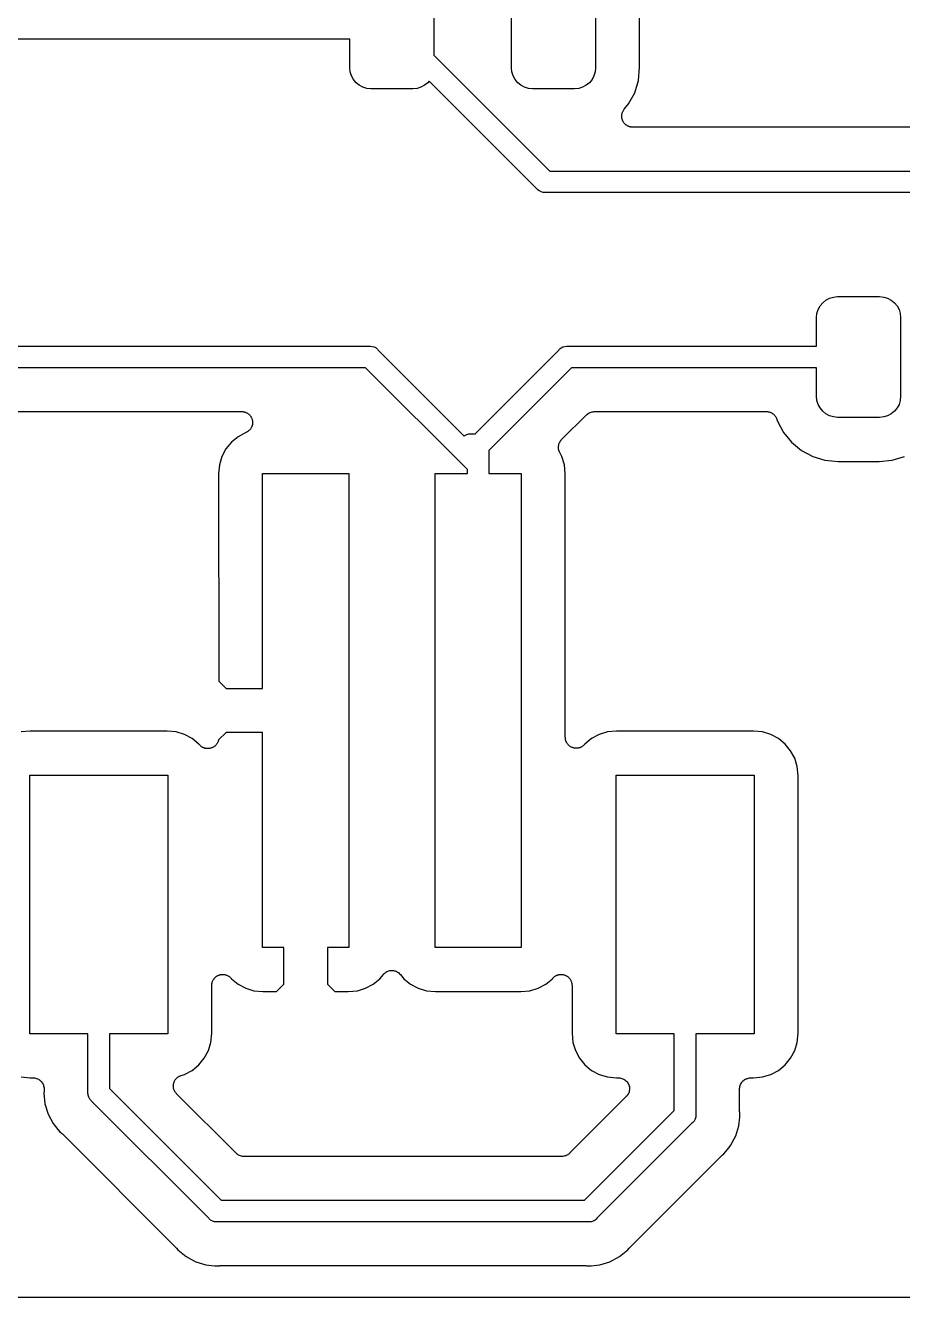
# Model space of a CAD drawing. Extents: x 0.71 to 5.18, y -2.29 to -0.62.
# Drawn here: x 0.933 to 1.333, y -2.28 to -1.699 of the extents above; entities that cross this region are included whole.
import ezdxf

# ---------------------------------------------------------------- set-up
doc = ezdxf.new("R2010")
doc.units = 0
doc.header["$MEASUREMENT"] = 0
doc.layers.add('BLACK', color=7, linetype='CONTINUOUS')

msp = doc.modelspace()

# ---------------------------------------------------------------- linework, layer by layer
at = {"layer": 'BLACK', "linetype": 'CONTINUOUS'}
for p, q in [((1.11919, -1.68204), (1.11919, -1.71223)), ((1.15463, -1.71796), (1.15463, -1.68204)), ((1.19301, -1.68204), (1.19301, -1.71796)), ((1.21313, -1.71772), (1.21313, -1.68228)), ((1.08081, -1.70492), (0.818548, -1.70492)), ((1.08081, -1.71796), (1.08081, -1.70492)), ((1.11919, -1.71223), (1.17204, -1.76508)), ((1.08099, -1.71983), (1.08081, -1.71796)), ((1.15481, -1.71983), (1.15463, -1.71796)), ((1.19301, -1.71796), (1.19283, -1.71983)), ((1.21254, -1.72376), (1.21313, -1.71772)), ((1.08154, -1.72164), (1.08099, -1.71983)), ((1.08242, -1.72329), (1.08154, -1.72164)), ((1.08362, -1.72475), (1.08242, -1.72329)), ((1.08507, -1.72594), (1.08362, -1.72475)), ((1.11638, -1.72475), (1.11493, -1.72594)), ((1.11702, -1.72398), (1.11638, -1.72475)), ((1.16635, -1.77331), (1.11702, -1.72398)), ((1.15536, -1.72164), (1.15481, -1.71983)), ((1.15624, -1.72329), (1.15536, -1.72164)), ((1.15744, -1.72475), (1.15624, -1.72329)), ((1.15889, -1.72594), (1.15744, -1.72475)), ((1.1902, -1.72475), (1.18875, -1.72594)), ((1.19139, -1.72329), (1.1902, -1.72475)), ((1.19228, -1.72164), (1.19139, -1.72329)), ((1.19283, -1.71983), (1.19228, -1.72164)), ((1.21085, -1.72933), (1.21254, -1.72376)), ((1.08673, -1.72683), (1.08507, -1.72594)), ((1.08853, -1.72737), (1.08673, -1.72683)), ((1.0904, -1.72756), (1.08853, -1.72737)), ((1.1096, -1.72756), (1.0904, -1.72756)), ((1.11147, -1.72737), (1.1096, -1.72756)), ((1.11327, -1.72683), (1.11147, -1.72737)), ((1.11493, -1.72594), (1.11327, -1.72683)), ((1.16055, -1.72683), (1.15889, -1.72594)), ((1.16235, -1.72737), (1.16055, -1.72683)), ((1.16422, -1.72756), (1.16235, -1.72737)), ((1.18342, -1.72756), (1.16422, -1.72756)), ((1.18529, -1.72737), (1.18342, -1.72756)), ((1.18709, -1.72683), (1.18529, -1.72737)), ((1.18875, -1.72594), (1.18709, -1.72683)), ((1.2081, -1.73446), (1.21085, -1.72933)), ((1.2061, -1.73691), (1.2081, -1.73446)), ((1.20496, -1.74004), (1.20499, -1.73981)), ((1.20498, -1.7403), (1.20496, -1.74004)), ((1.20498, -1.74055), (1.20498, -1.7403)), ((1.20503, -1.74078), (1.20498, -1.74055)), ((1.20499, -1.73958), (1.20504, -1.73933)), ((1.20499, -1.73981), (1.20499, -1.73958)), ((1.20505, -1.74102), (1.20503, -1.74078)), ((1.20504, -1.73933), (1.20506, -1.73907)), ((1.20512, -1.74126), (1.20505, -1.74102)), ((1.20506, -1.73907), (1.20513, -1.73885)), ((1.20517, -1.74151), (1.20512, -1.74126)), ((1.20513, -1.73885), (1.20518, -1.73862)), ((1.20526, -1.74173), (1.20517, -1.74151)), ((1.20518, -1.73862), (1.20528, -1.73838)), ((1.20532, -1.74195), (1.20526, -1.74173)), ((1.20528, -1.73838), (1.20535, -1.73814)), ((1.20544, -1.74218), (1.20532, -1.74195)), ((1.20535, -1.73814), (1.20546, -1.73793)), ((1.20554, -1.74241), (1.20544, -1.74218)), ((1.20546, -1.73793), (1.20555, -1.73772)), ((1.20567, -1.74261), (1.20554, -1.74241)), ((1.20555, -1.73772), (1.20569, -1.73751)), ((1.20578, -1.74282), (1.20567, -1.74261)), ((1.20569, -1.73751), (1.20582, -1.73728)), ((1.20582, -1.73728), (1.20597, -1.7371)), ((1.20597, -1.7371), (1.2061, -1.73691)), ((1.20594, -1.74301), (1.20578, -1.74282)), ((1.20608, -1.74323), (1.20594, -1.74301)), ((1.20624, -1.74339), (1.20608, -1.74323)), ((1.20639, -1.74358), (1.20624, -1.74339)), ((1.20658, -1.74374), (1.20639, -1.74358)), ((1.20676, -1.74392), (1.20658, -1.74374)), ((1.20696, -1.74405), (1.20676, -1.74392)), ((1.20714, -1.7442), (1.20696, -1.74405)), ((1.20736, -1.74433), (1.20714, -1.7442)), ((1.20757, -1.74447), (1.20736, -1.74433)), ((1.20779, -1.74456), (1.20757, -1.74447)), ((1.20799, -1.74467), (1.20779, -1.74456)), ((1.20823, -1.74475), (1.20799, -1.74467)), ((1.20847, -1.74485), (1.20823, -1.74475)), ((1.2087, -1.7449), (1.20847, -1.74485)), ((1.20892, -1.74497), (1.2087, -1.7449)), ((1.20917, -1.745), (1.20892, -1.74497)), ((1.20942, -1.74505), (1.20917, -1.745)), ((1.20966, -1.74505), (1.20942, -1.74505)), ((1.20989, -1.74508), (1.20966, -1.74505)), ((1.20996, -1.74508), (1.20989, -1.74508)), ((1.65853, -1.74508), (1.20996, -1.74508)), ((1.17204, -1.76508), (1.65976, -1.76508)), ((1.1665, -1.7735), (1.16635, -1.77331)), ((1.16669, -1.77365), (1.1665, -1.7735)), ((1.16725, -1.77411), (1.16669, -1.77365)), ((1.16797, -1.7745), (1.16725, -1.77411)), ((1.16811, -1.77457), (1.16797, -1.7745)), ((1.16904, -1.77485), (1.16811, -1.77457)), ((1.16976, -1.77492), (1.16904, -1.77485)), ((1.17, -1.77494), (1.16976, -1.77492)), ((1.16976, -1.77492), (1.16976, -1.77492)), ((1.17024, -1.77492), (1.17, -1.77494)), ((1.65796, -1.77492), (1.17024, -1.77492)), ((1.29816, -1.82406), (1.29982, -1.82317)), ((1.29982, -1.82317), (1.30162, -1.82263)), ((1.30162, -1.82263), (1.30349, -1.82244)), ((1.30349, -1.82244), (1.32269, -1.82244)), ((1.32269, -1.82244), (1.32456, -1.82263)), ((1.32456, -1.82263), (1.32636, -1.82317)), ((1.32636, -1.82317), (1.32802, -1.82406)), ((1.29408, -1.83017), (1.29463, -1.82837)), ((1.29463, -1.82837), (1.29551, -1.82671)), ((1.29551, -1.82671), (1.29671, -1.82525)), ((1.29671, -1.82525), (1.29816, -1.82406)), ((1.32802, -1.82406), (1.32947, -1.82525)), ((1.32947, -1.82525), (1.33067, -1.82671)), ((1.33067, -1.82671), (1.33155, -1.82837)), ((1.33155, -1.82837), (1.3321, -1.83017)), ((1.2939, -1.83204), (1.29408, -1.83017)), ((1.2939, -1.84508), (1.2939, -1.83204)), ((1.3321, -1.83017), (1.33228, -1.83204)), ((1.33228, -1.83204), (1.33228, -1.86796)), ((0.893012, -1.84508), (1.08976, -1.84508)), ((1.08976, -1.84508), (1.09, -1.84505)), ((1.09, -1.84505), (1.09024, -1.84508)), ((1.09024, -1.84508), (1.09024, -1.84508)), ((1.09024, -1.84508), (1.09096, -1.84515)), ((1.09096, -1.84515), (1.09189, -1.84543)), ((1.09189, -1.84543), (1.09275, -1.84589)), ((1.09275, -1.84589), (1.0935, -1.8465)), ((1.0935, -1.8465), (1.09365, -1.84669)), ((1.09365, -1.84669), (1.13306, -1.8861)), ((1.13796, -1.88508), (1.17635, -1.84669)), ((1.17635, -1.84669), (1.1765, -1.8465)), ((1.1765, -1.8465), (1.17688, -1.84619)), ((1.17688, -1.84619), (1.17725, -1.84589)), ((1.17725, -1.84589), (1.17811, -1.84543)), ((1.17811, -1.84543), (1.17819, -1.84541)), ((1.17819, -1.84541), (1.17904, -1.84515)), ((1.17904, -1.84515), (1.17976, -1.84508)), ((1.17976, -1.84508), (1.18, -1.84505)), ((1.17976, -1.84508), (1.17976, -1.84508)), ((1.18, -1.84505), (1.18024, -1.84508)), ((1.18024, -1.84508), (1.2939, -1.84508)), ((1.08796, -1.85492), (0.893012, -1.85492)), ((1.13445, -1.90141), (1.08796, -1.85492)), ((1.18204, -1.85492), (1.14426, -1.8927)), ((1.2939, -1.85492), (1.18204, -1.85492)), ((1.2939, -1.86796), (1.2939, -1.85492)), ((1.29408, -1.86983), (1.2939, -1.86796)), ((1.29463, -1.87163), (1.29408, -1.86983)), ((1.3321, -1.86983), (1.33155, -1.87163)), ((1.33228, -1.86796), (1.3321, -1.86983)), ((0.915893, -1.87492), (1.0314, -1.87492)), ((1.0314, -1.87492), (1.03147, -1.87492)), ((1.03147, -1.87492), (1.03171, -1.87495)), ((1.03171, -1.87495), (1.03195, -1.87495)), ((1.03195, -1.87495), (1.03219, -1.875)), ((1.03219, -1.875), (1.03244, -1.87503)), ((1.03244, -1.87503), (1.03267, -1.8751)), ((1.03267, -1.8751), (1.0329, -1.87515)), ((1.0329, -1.87515), (1.03313, -1.87525)), ((1.03313, -1.87525), (1.03337, -1.87533)), ((1.03337, -1.87533), (1.03358, -1.87544)), ((1.03358, -1.87544), (1.0338, -1.87554)), ((1.0338, -1.87554), (1.034, -1.87568)), ((1.034, -1.87568), (1.03422, -1.8758)), ((1.03422, -1.8758), (1.03441, -1.87595)), ((1.03441, -1.87595), (1.03461, -1.87609)), ((1.03461, -1.87609), (1.03478, -1.87626)), ((1.03478, -1.87626), (1.03497, -1.87642)), ((1.18891, -1.87634), (1.18927, -1.87605)), ((1.18927, -1.87605), (1.18963, -1.87576)), ((1.18963, -1.87576), (1.18965, -1.87574)), ((1.18965, -1.87574), (1.18967, -1.87573)), ((1.18967, -1.87573), (1.19008, -1.87552)), ((1.19008, -1.87552), (1.19049, -1.8753)), ((1.19049, -1.8753), (1.19051, -1.87529)), ((1.19051, -1.87529), (1.19054, -1.87528)), ((1.19054, -1.87528), (1.19098, -1.87515)), ((1.19098, -1.87515), (1.19142, -1.87502)), ((1.19142, -1.87502), (1.19145, -1.87501)), ((1.19145, -1.87501), (1.19147, -1.87501)), ((1.19147, -1.87501), (1.19193, -1.87497)), ((1.19193, -1.87497), (1.19239, -1.87492)), ((1.19239, -1.87492), (1.27102, -1.87492)), ((1.27102, -1.87492), (1.27109, -1.87492)), ((1.27109, -1.87492), (1.27131, -1.87495)), ((1.27131, -1.87495), (1.27153, -1.87495)), ((1.27153, -1.87495), (1.27179, -1.875)), ((1.27179, -1.875), (1.27206, -1.87503)), ((1.27206, -1.87503), (1.27227, -1.8751)), ((1.27227, -1.8751), (1.27249, -1.87514)), ((1.27249, -1.87514), (1.27273, -1.87525)), ((1.27273, -1.87525), (1.27299, -1.87533)), ((1.27299, -1.87533), (1.27318, -1.87543)), ((1.27318, -1.87543), (1.27339, -1.87552)), ((1.27339, -1.87552), (1.27361, -1.87567)), ((1.27361, -1.87567), (1.27384, -1.8758)), ((1.27384, -1.8758), (1.27401, -1.87594)), ((1.27401, -1.87594), (1.2742, -1.87606)), ((1.2742, -1.87606), (1.27439, -1.87625)), ((1.27439, -1.87625), (1.27459, -1.87642)), ((1.29551, -1.87329), (1.29463, -1.87163)), ((1.29671, -1.87475), (1.29551, -1.87329)), ((1.29816, -1.87594), (1.29671, -1.87475)), ((1.29982, -1.87683), (1.29816, -1.87594)), ((1.32802, -1.87594), (1.32636, -1.87683)), ((1.32947, -1.87475), (1.32802, -1.87594)), ((1.33067, -1.87329), (1.32947, -1.87475)), ((1.33155, -1.87163), (1.33067, -1.87329)), ((1.03497, -1.87642), (1.03512, -1.87661)), ((1.03512, -1.87661), (1.03529, -1.87678)), ((1.03529, -1.87678), (1.03542, -1.87699)), ((1.03542, -1.87699), (1.03558, -1.87718)), ((1.03558, -1.87718), (1.03569, -1.8774)), ((1.03569, -1.8774), (1.03582, -1.8776)), ((1.03589, -1.88207), (1.0358, -1.88229)), ((1.03582, -1.8776), (1.03592, -1.87783)), ((1.03601, -1.88186), (1.03589, -1.88207)), ((1.03592, -1.87783), (1.03603, -1.87805)), ((1.03608, -1.88162), (1.03601, -1.88186)), ((1.03603, -1.87805), (1.0361, -1.87828)), ((1.03617, -1.88139), (1.03608, -1.88162)), ((1.0361, -1.87828), (1.03619, -1.8785)), ((1.03622, -1.88116), (1.03617, -1.88139)), ((1.03619, -1.8785), (1.03624, -1.87875)), ((1.03629, -1.88093), (1.03622, -1.88116)), ((1.03624, -1.87875), (1.03631, -1.87898)), ((1.03632, -1.88068), (1.03629, -1.88093)), ((1.03631, -1.87898), (1.03633, -1.87922)), ((1.03637, -1.88044), (1.03632, -1.88068)), ((1.03633, -1.87922), (1.03638, -1.87946)), ((1.03638, -1.87946), (1.03637, -1.87971)), ((1.03637, -1.87971), (1.0364, -1.87996)), ((1.0364, -1.87996), (1.03637, -1.8802)), ((1.03637, -1.8802), (1.03637, -1.88044)), ((1.17751, -1.88773), (1.18886, -1.87639)), ((1.18886, -1.87639), (1.18887, -1.87637)), ((1.18887, -1.87637), (1.18891, -1.87634)), ((1.18887, -1.87637), (1.18887, -1.87637)), ((1.18887, -1.87637), (1.18887, -1.87637)), ((1.27459, -1.87642), (1.27473, -1.8766)), ((1.27473, -1.8766), (1.27489, -1.87676)), ((1.27489, -1.87676), (1.27503, -1.87698)), ((1.27503, -1.87698), (1.2752, -1.87718)), ((1.2752, -1.87718), (1.2753, -1.87738)), ((1.2753, -1.87738), (1.27543, -1.87757)), ((1.27543, -1.87757), (1.27553, -1.87781)), ((1.27553, -1.87781), (1.27565, -1.87805)), ((1.27565, -1.87805), (1.27572, -1.87826)), ((1.27572, -1.87826), (1.2758, -1.87847)), ((1.2758, -1.87847), (1.27606, -1.87933)), ((1.27606, -1.87933), (1.27881, -1.88446)), ((1.30162, -1.87737), (1.29982, -1.87683)), ((1.30349, -1.87756), (1.30162, -1.87737)), ((1.32269, -1.87756), (1.30349, -1.87756)), ((1.32456, -1.87737), (1.32269, -1.87756)), ((1.32636, -1.87683), (1.32456, -1.87737)), ((1.02978, -1.88644), (1.02673, -1.88894)), ((1.03363, -1.88438), (1.02978, -1.88644)), ((1.03375, -1.88433), (1.03363, -1.88438)), ((1.03395, -1.8842), (1.03375, -1.88433)), ((1.03416, -1.88409), (1.03395, -1.8842)), ((1.03436, -1.88393), (1.03416, -1.88409)), ((1.03456, -1.88379), (1.03436, -1.88393)), ((1.03473, -1.88362), (1.03456, -1.88379)), ((1.03492, -1.88347), (1.03473, -1.88362)), ((1.03508, -1.88328), (1.03492, -1.88347)), ((1.03525, -1.8831), (1.03508, -1.88328)), ((1.03539, -1.8829), (1.03525, -1.8831)), ((1.03554, -1.88272), (1.03539, -1.8829)), ((1.03566, -1.8825), (1.03554, -1.88272)), ((1.0358, -1.88229), (1.03566, -1.8825)), ((1.13306, -1.8861), (1.13332, -1.88589)), ((1.13332, -1.88589), (1.13417, -1.88543)), ((1.13417, -1.88543), (1.1351, -1.88515)), ((1.1351, -1.88515), (1.13582, -1.88508)), ((1.13582, -1.88508), (1.13606, -1.88505)), ((1.13582, -1.88508), (1.13582, -1.88508)), ((1.13606, -1.88505), (1.1363, -1.88508)), ((1.1363, -1.88508), (1.13796, -1.88508)), ((1.17721, -1.88806), (1.17737, -1.8879)), ((1.17737, -1.8879), (1.17751, -1.88773)), ((1.27881, -1.88446), (1.2825, -1.88896)), ((1.02424, -1.89198), (1.02238, -1.89546)), ((1.02673, -1.88894), (1.02424, -1.89198)), ((1.14426, -1.8927), (1.14429, -1.89307)), ((1.14429, -1.89307), (1.14429, -1.89307)), ((1.14429, -1.89307), (1.14432, -1.89331)), ((1.14432, -1.89331), (1.14429, -1.89355)), ((1.14429, -1.89355), (1.14429, -1.89913)), ((1.17605, -1.89125), (1.17608, -1.89098)), ((1.17607, -1.89147), (1.17605, -1.89125)), ((1.17607, -1.89169), (1.17607, -1.89147)), ((1.17612, -1.89196), (1.17607, -1.89169)), ((1.17608, -1.89072), (1.17613, -1.8905)), ((1.17608, -1.89098), (1.17608, -1.89072)), ((1.17614, -1.89222), (1.17612, -1.89196)), ((1.17613, -1.8905), (1.17615, -1.89028)), ((1.17621, -1.89243), (1.17614, -1.89222)), ((1.17615, -1.89028), (1.17623, -1.89002)), ((1.17625, -1.89265), (1.17621, -1.89243)), ((1.17623, -1.89002), (1.17628, -1.88976)), ((1.17634, -1.8929), (1.17625, -1.89265)), ((1.17628, -1.88976), (1.17637, -1.88956)), ((1.17642, -1.89315), (1.17634, -1.8929)), ((1.17637, -1.88956), (1.17643, -1.88934)), ((1.17652, -1.89335), (1.17642, -1.89315)), ((1.17643, -1.88934), (1.17656, -1.88911)), ((1.17661, -1.89356), (1.17652, -1.89335)), ((1.17656, -1.88911), (1.17666, -1.88887)), ((1.17664, -1.89362), (1.17661, -1.89356)), ((1.17762, -1.89546), (1.17664, -1.89362)), ((1.17666, -1.88887), (1.17679, -1.88868)), ((1.17679, -1.88868), (1.1769, -1.88848)), ((1.1769, -1.88848), (1.17706, -1.88828)), ((1.17706, -1.88828), (1.17721, -1.88806)), ((1.2825, -1.88896), (1.287, -1.89265)), ((1.287, -1.89265), (1.29213, -1.8954)), ((1.02123, -1.89923), (1.02082, -1.90339)), ((1.02238, -1.89546), (1.02123, -1.89923)), ((1.14429, -1.89913), (1.14432, -1.89937)), ((1.14432, -1.89937), (1.14429, -1.89961)), ((1.17877, -1.89923), (1.17762, -1.89546)), ((1.17918, -1.9034), (1.17877, -1.89923)), ((1.29213, -1.8954), (1.2977, -1.89709)), ((1.2977, -1.89709), (1.30374, -1.89768)), ((1.30374, -1.89768), (1.32244, -1.89768)), ((1.32244, -1.89768), (1.32848, -1.89709)), ((1.32848, -1.89709), (1.33405, -1.8954)), ((1.02082, -1.90339), (1.02094, -1.99809)), ((1.04094, -2.00142), (1.04094, -1.90315)), ((1.04094, -1.90315), (1.08031, -1.90315)), ((1.08031, -1.90315), (1.08031, -2.11969)), ((1.11969, -2.11969), (1.11969, -1.90315)), ((1.11969, -1.90315), (1.13445, -1.90315)), ((1.13445, -1.90315), (1.13445, -1.90141)), ((1.14429, -1.89961), (1.14429, -1.90315)), ((1.14429, -1.90315), (1.15906, -1.90315)), ((1.15906, -1.90315), (1.15906, -2.11969)), ((1.17918, -2.0237), (1.17918, -1.9034)), ((1.02094, -1.99809), (1.02427, -2.00142)), ((1.02427, -2.00142), (1.04094, -2.00142)), ((0.934891, -2.02082), (0.930725, -2.02123)), ((0.997392, -2.02082), (0.934891, -2.02082)), ((1.00156, -2.02123), (0.997392, -2.02082)), ((1.00533, -2.02238), (1.00156, -2.02123)), ((1.02427, -2.02142), (1.02084, -2.02485)), ((1.04094, -2.02142), (1.02427, -2.02142)), ((1.04094, -2.11969), (1.04094, -2.02142)), ((1.19844, -2.02123), (1.19467, -2.02238)), ((1.20261, -2.02082), (1.19844, -2.02123)), ((1.26511, -2.02082), (1.20261, -2.02082)), ((1.26928, -2.02123), (1.26511, -2.02082)), ((1.27304, -2.02238), (1.26928, -2.02123)), ((1.0088, -2.02424), (1.00533, -2.02238)), ((1.01185, -2.02673), (1.0088, -2.02424)), ((1.01208, -2.02701), (1.01185, -2.02673)), ((1.01224, -2.02718), (1.01208, -2.02701)), ((1.01239, -2.02736), (1.01224, -2.02718)), ((1.0196, -2.02722), (1.01944, -2.02742)), ((1.01978, -2.02704), (1.0196, -2.02722)), ((1.01991, -2.02685), (1.01978, -2.02704)), ((1.02007, -2.02667), (1.01991, -2.02685)), ((1.02019, -2.02645), (1.02007, -2.02667)), ((1.02033, -2.02624), (1.02019, -2.02645)), ((1.02042, -2.02602), (1.02033, -2.02624)), ((1.02054, -2.02582), (1.02042, -2.02602)), ((1.02061, -2.02557), (1.02054, -2.02582)), ((1.02071, -2.02534), (1.02061, -2.02557)), ((1.02076, -2.02511), (1.02071, -2.02534)), ((1.02083, -2.02489), (1.02076, -2.02511)), ((1.02084, -2.02485), (1.02083, -2.02489)), ((1.1792, -2.02393), (1.17918, -2.0237)), ((1.1792, -2.02417), (1.1792, -2.02393)), ((1.17925, -2.02442), (1.1792, -2.02417)), ((1.17927, -2.02467), (1.17925, -2.02442)), ((1.17934, -2.0249), (1.17927, -2.02467)), ((1.17939, -2.02513), (1.17934, -2.0249)), ((1.17948, -2.02536), (1.17939, -2.02513)), ((1.17955, -2.0256), (1.17948, -2.02536)), ((1.17966, -2.02581), (1.17955, -2.0256)), ((1.17975, -2.02603), (1.17966, -2.02581)), ((1.17989, -2.02624), (1.17975, -2.02603)), ((1.18001, -2.02646), (1.17989, -2.02624)), ((1.18016, -2.02665), (1.18001, -2.02646)), ((1.18029, -2.02685), (1.18016, -2.02665)), ((1.18047, -2.02702), (1.18029, -2.02685)), ((1.18063, -2.02722), (1.18047, -2.02702)), ((1.18081, -2.02737), (1.18063, -2.02722)), ((1.18767, -2.02727), (1.18748, -2.02743)), ((1.18783, -2.02709), (1.18767, -2.02727)), ((1.188, -2.02692), (1.18783, -2.02709)), ((1.18804, -2.02687), (1.188, -2.02692)), ((1.18815, -2.02673), (1.18804, -2.02687)), ((1.1912, -2.02424), (1.18815, -2.02673)), ((1.19467, -2.02238), (1.1912, -2.02424)), ((1.27652, -2.02424), (1.27304, -2.02238)), ((1.27956, -2.02673), (1.27652, -2.02424)), ((1.28206, -2.02978), (1.27956, -2.02673)), ((1.01259, -2.02752), (1.01239, -2.02736)), ((1.01277, -2.0277), (1.01259, -2.02752)), ((1.01296, -2.02784), (1.01277, -2.0277)), ((1.01314, -2.02798), (1.01296, -2.02784)), ((1.01337, -2.02811), (1.01314, -2.02798)), ((1.01358, -2.02825), (1.01337, -2.02811)), ((1.01379, -2.02834), (1.01358, -2.02825)), ((1.014, -2.02845), (1.01379, -2.02834)), ((1.01424, -2.02853), (1.014, -2.02845)), ((1.01448, -2.02862), (1.01424, -2.02853)), ((1.01471, -2.02867), (1.01448, -2.02862)), ((1.01493, -2.02874), (1.01471, -2.02867)), ((1.01519, -2.02877), (1.01493, -2.02874)), ((1.01544, -2.02882), (1.01519, -2.02877)), ((1.01567, -2.02882), (1.01544, -2.02882)), ((1.0159, -2.02884), (1.01567, -2.02882)), ((1.01616, -2.02882), (1.0159, -2.02884)), ((1.01641, -2.02882), (1.01616, -2.02882)), ((1.01664, -2.02878), (1.01641, -2.02882)), ((1.01687, -2.02876), (1.01664, -2.02878)), ((1.01712, -2.02868), (1.01687, -2.02876)), ((1.01737, -2.02863), (1.01712, -2.02868)), ((1.01759, -2.02855), (1.01737, -2.02863)), ((1.01781, -2.02848), (1.01759, -2.02855)), ((1.01804, -2.02836), (1.01781, -2.02848)), ((1.01827, -2.02827), (1.01804, -2.02836)), ((1.01847, -2.02814), (1.01827, -2.02827)), ((1.01868, -2.02803), (1.01847, -2.02814)), ((1.01888, -2.02787), (1.01868, -2.02803)), ((1.01909, -2.02773), (1.01888, -2.02787)), ((1.01925, -2.02757), (1.01909, -2.02773)), ((1.01944, -2.02742), (1.01925, -2.02757)), ((1.18098, -2.02754), (1.18081, -2.02737)), ((1.18119, -2.02768), (1.18098, -2.02754)), ((1.18138, -2.02784), (1.18119, -2.02768)), ((1.18159, -2.02795), (1.18138, -2.02784)), ((1.18178, -2.02809), (1.18159, -2.02795)), ((1.18202, -2.02819), (1.18178, -2.02809)), ((1.18224, -2.02831), (1.18202, -2.02819)), ((1.18246, -2.02838), (1.18224, -2.02831)), ((1.18268, -2.02847), (1.18246, -2.02838)), ((1.18293, -2.02852), (1.18268, -2.02847)), ((1.18317, -2.02859), (1.18293, -2.02852)), ((1.18341, -2.02862), (1.18317, -2.02859)), ((1.18364, -2.02867), (1.18341, -2.02862)), ((1.18389, -2.02867), (1.18364, -2.02867)), ((1.18414, -2.0287), (1.18389, -2.02867)), ((1.18438, -2.02868), (1.18414, -2.0287)), ((1.18461, -2.02868), (1.18438, -2.02868)), ((1.18486, -2.02863), (1.18461, -2.02868)), ((1.18511, -2.02861), (1.18486, -2.02863)), ((1.18534, -2.02854), (1.18511, -2.02861)), ((1.18557, -2.0285), (1.18534, -2.02854)), ((1.18581, -2.0284), (1.18557, -2.0285)), ((1.18605, -2.02833), (1.18581, -2.0284)), ((1.18626, -2.02822), (1.18605, -2.02833)), ((1.18648, -2.02814), (1.18626, -2.02822)), ((1.18669, -2.028), (1.18648, -2.02814)), ((1.18691, -2.02788), (1.18669, -2.028)), ((1.1871, -2.02773), (1.18691, -2.02788)), ((1.1873, -2.0276), (1.1871, -2.02773)), ((1.18748, -2.02743), (1.1873, -2.0276)), ((1.28392, -2.03325), (1.28206, -2.02978)), ((1.28506, -2.03702), (1.28392, -2.03325)), ((1.28548, -2.04119), (1.28506, -2.03702)), ((0.934646, -2.15906), (0.934646, -2.04094)), ((0.934646, -2.04094), (0.997638, -2.04094)), ((0.997638, -2.04094), (0.997638, -2.15906)), ((1.20236, -2.15906), (1.20236, -2.04094)), ((1.20236, -2.04094), (1.26535, -2.04094)), ((1.26535, -2.04094), (1.26535, -2.15906)), ((1.28548, -2.15881), (1.28548, -2.04119)), ((1.05063, -2.11969), (1.04094, -2.11969)), ((1.05063, -2.13636), (1.05063, -2.11969)), ((1.08031, -2.11969), (1.07063, -2.11969)), ((1.07063, -2.11969), (1.07063, -2.13636)), ((1.15906, -2.11969), (1.11969, -2.11969)), ((1.09616, -2.1319), (1.09618, -2.13188)), ((1.09618, -2.13188), (1.09652, -2.13155)), ((1.09652, -2.13155), (1.09686, -2.13122)), ((1.09686, -2.13122), (1.09687, -2.13121)), ((1.09687, -2.13121), (1.09688, -2.1312)), ((1.09688, -2.1312), (1.09727, -2.13094)), ((1.09727, -2.13094), (1.09767, -2.13068)), ((1.09767, -2.13068), (1.09768, -2.13068)), ((1.09768, -2.13068), (1.0977, -2.13067)), ((1.0977, -2.13067), (1.09813, -2.13049)), ((1.09813, -2.13049), (1.09857, -2.13031)), ((1.09857, -2.13031), (1.09859, -2.13031)), ((1.09859, -2.13031), (1.0986, -2.13031)), ((1.0986, -2.13031), (1.09907, -2.13022)), ((1.09907, -2.13022), (1.09953, -2.13013)), ((1.09953, -2.13013), (1.09955, -2.13013)), ((1.09955, -2.13013), (1.09956, -2.13013)), ((1.09956, -2.13013), (1.10003, -2.13013)), ((1.10003, -2.13013), (1.10051, -2.13013)), ((1.10051, -2.13013), (1.10052, -2.13014)), ((1.10052, -2.13014), (1.10054, -2.13014)), ((1.10054, -2.13014), (1.101, -2.13023)), ((1.101, -2.13023), (1.10146, -2.13033)), ((1.10146, -2.13033), (1.10148, -2.13033)), ((1.10148, -2.13033), (1.10149, -2.13033)), ((1.10149, -2.13033), (1.10192, -2.13052)), ((1.10192, -2.13052), (1.10236, -2.1307)), ((1.10236, -2.1307), (1.10238, -2.13071)), ((1.10238, -2.13071), (1.10239, -2.13072)), ((1.10239, -2.13072), (1.10278, -2.13098)), ((1.10278, -2.13098), (1.10318, -2.13124)), ((1.10318, -2.13124), (1.10319, -2.13125)), ((1.10319, -2.13125), (1.1032, -2.13126)), ((1.1032, -2.13126), (1.10353, -2.1316)), ((1.10353, -2.1316), (1.10387, -2.13193)), ((1.01776, -2.13686), (1.01779, -2.13663)), ((1.01776, -2.13693), (1.01776, -2.13686)), ((1.01776, -2.15881), (1.01776, -2.13693)), ((1.01779, -2.13639), (1.01784, -2.13614)), ((1.01779, -2.13663), (1.01779, -2.13639)), ((1.01784, -2.13614), (1.01787, -2.13589)), ((1.01787, -2.13589), (1.01794, -2.13567)), ((1.01794, -2.13567), (1.01799, -2.13544)), ((1.01799, -2.13544), (1.01809, -2.1352)), ((1.01809, -2.1352), (1.01816, -2.13496)), ((1.01816, -2.13496), (1.01828, -2.13476)), ((1.01828, -2.13476), (1.01837, -2.13454)), ((1.01837, -2.13454), (1.01851, -2.13433)), ((1.01851, -2.13433), (1.01863, -2.13411)), ((1.01863, -2.13411), (1.01879, -2.13393)), ((1.01879, -2.13393), (1.01892, -2.13373)), ((1.01892, -2.13373), (1.0191, -2.13355)), ((1.0191, -2.13355), (1.01926, -2.13336)), ((1.01926, -2.13336), (1.01944, -2.13321)), ((1.01944, -2.13321), (1.01961, -2.13305)), ((1.01961, -2.13305), (1.01982, -2.13291)), ((1.01982, -2.13291), (1.02002, -2.13275)), ((1.02002, -2.13275), (1.02023, -2.13264)), ((1.02023, -2.13264), (1.02043, -2.13251)), ((1.02043, -2.13251), (1.02066, -2.13241)), ((1.02066, -2.13241), (1.02089, -2.1323)), ((1.02089, -2.1323), (1.02111, -2.13223)), ((1.02111, -2.13223), (1.02133, -2.13214)), ((1.02133, -2.13214), (1.02158, -2.13209)), ((1.02158, -2.13209), (1.02182, -2.13202)), ((1.02182, -2.13202), (1.02206, -2.132)), ((1.02206, -2.132), (1.02229, -2.13195)), ((1.02229, -2.13195), (1.02254, -2.13196)), ((1.02254, -2.13196), (1.02279, -2.13193)), ((1.02279, -2.13193), (1.02303, -2.13196)), ((1.02303, -2.13196), (1.02327, -2.13196)), ((1.02327, -2.13196), (1.02351, -2.13201)), ((1.02351, -2.13201), (1.02376, -2.13204)), ((1.02376, -2.13204), (1.02399, -2.13211)), ((1.02399, -2.13211), (1.02422, -2.13215)), ((1.02422, -2.13215), (1.02446, -2.13225)), ((1.02446, -2.13225), (1.0247, -2.13232)), ((1.0247, -2.13232), (1.0249, -2.13244)), ((1.0249, -2.13244), (1.02512, -2.13253)), ((1.02512, -2.13253), (1.02533, -2.13267)), ((1.02533, -2.13267), (1.02555, -2.13279)), ((1.02555, -2.13279), (1.02574, -2.13294)), ((1.02574, -2.13294), (1.02593, -2.13307)), ((1.02593, -2.13307), (1.02611, -2.13325)), ((1.02611, -2.13325), (1.02631, -2.13341)), ((1.02631, -2.13341), (1.02646, -2.13359)), ((1.02646, -2.13359), (1.02662, -2.13376)), ((1.02662, -2.13376), (1.02673, -2.1339)), ((1.02673, -2.1339), (1.02978, -2.13639)), ((1.02978, -2.13639), (1.03325, -2.13825)), ((1.04728, -2.13971), (1.05063, -2.13636)), ((1.07063, -2.13636), (1.07398, -2.13971)), ((1.08801, -2.13825), (1.09148, -2.13639)), ((1.09148, -2.13639), (1.09453, -2.1339)), ((1.09453, -2.1339), (1.09613, -2.13193)), ((1.09613, -2.13193), (1.09616, -2.13191)), ((1.09616, -2.13191), (1.09616, -2.1319)), ((1.09616, -2.1319), (1.09616, -2.1319)), ((1.10387, -2.13193), (1.10547, -2.1339)), ((1.10547, -2.1339), (1.10852, -2.13639)), ((1.10852, -2.13639), (1.11199, -2.13825)), ((1.16675, -2.13825), (1.17022, -2.13639)), ((1.17022, -2.13639), (1.17327, -2.1339)), ((1.17327, -2.1339), (1.17338, -2.13376)), ((1.17338, -2.13376), (1.17342, -2.13371)), ((1.17342, -2.13371), (1.17359, -2.13354)), ((1.17359, -2.13354), (1.17374, -2.13336)), ((1.17374, -2.13336), (1.17394, -2.1332)), ((1.17394, -2.1332), (1.17412, -2.13303)), ((1.17412, -2.13303), (1.17432, -2.1329)), ((1.17432, -2.1329), (1.1745, -2.13275)), ((1.1745, -2.13275), (1.17473, -2.13263)), ((1.17473, -2.13263), (1.17494, -2.13249)), ((1.17494, -2.13249), (1.17516, -2.13241)), ((1.17516, -2.13241), (1.17537, -2.1323)), ((1.17537, -2.1323), (1.17561, -2.13223)), ((1.17561, -2.13223), (1.17584, -2.13213)), ((1.17584, -2.13213), (1.17608, -2.13209)), ((1.17608, -2.13209), (1.1763, -2.13202)), ((1.1763, -2.13202), (1.17656, -2.132)), ((1.17656, -2.132), (1.1768, -2.13195)), ((1.1768, -2.13195), (1.17704, -2.13195)), ((1.17704, -2.13195), (1.17728, -2.13193)), ((1.17728, -2.13193), (1.17753, -2.13196)), ((1.17753, -2.13196), (1.17778, -2.13196)), ((1.17778, -2.13196), (1.17801, -2.13201)), ((1.17801, -2.13201), (1.17825, -2.13204)), ((1.17825, -2.13204), (1.17849, -2.13211)), ((1.17849, -2.13211), (1.17873, -2.13216)), ((1.17873, -2.13216), (1.17895, -2.13225)), ((1.17895, -2.13225), (1.17918, -2.13232)), ((1.17918, -2.13232), (1.1794, -2.13244)), ((1.1794, -2.13244), (1.17963, -2.13254)), ((1.17963, -2.13254), (1.17983, -2.13267)), ((1.17983, -2.13267), (1.18004, -2.13279)), ((1.18004, -2.13279), (1.18023, -2.13295)), ((1.18023, -2.13295), (1.18044, -2.13309)), ((1.18044, -2.13309), (1.18061, -2.13326)), ((1.18061, -2.13326), (1.18079, -2.13341)), ((1.18079, -2.13341), (1.18095, -2.13361)), ((1.18095, -2.13361), (1.18113, -2.13378)), ((1.18113, -2.13378), (1.18126, -2.13398)), ((1.18126, -2.13398), (1.18141, -2.13417)), ((1.18141, -2.13417), (1.18152, -2.13439)), ((1.18152, -2.13439), (1.18166, -2.1346)), ((1.18166, -2.1346), (1.18175, -2.13482)), ((1.18175, -2.13482), (1.18186, -2.13503)), ((1.18186, -2.13503), (1.18194, -2.13527)), ((1.18194, -2.13527), (1.18203, -2.1355)), ((1.18203, -2.1355), (1.18208, -2.13573)), ((1.18208, -2.13573), (1.18215, -2.13596)), ((1.18215, -2.13596), (1.18217, -2.13621)), ((1.18217, -2.13621), (1.18222, -2.13646)), ((1.18222, -2.13646), (1.18222, -2.1367)), ((1.18222, -2.1367), (1.18224, -2.13693)), ((1.18224, -2.13693), (1.18224, -2.15881)), ((1.03325, -2.13825), (1.03702, -2.1394)), ((1.03702, -2.1394), (1.04115, -2.1398)), ((1.04115, -2.1398), (1.04728, -2.13971)), ((1.07398, -2.13971), (1.0801, -2.1398)), ((1.0801, -2.1398), (1.08424, -2.1394)), ((1.08424, -2.1394), (1.08801, -2.13825)), ((1.11199, -2.13825), (1.11576, -2.1394)), ((1.11576, -2.1394), (1.11993, -2.13981)), ((1.11993, -2.13981), (1.15881, -2.13981)), ((1.15881, -2.13981), (1.16298, -2.1394)), ((1.16298, -2.1394), (1.16675, -2.13825)), ((0.961221, -2.15906), (0.934646, -2.15906)), ((0.961221, -2.1859), (0.961221, -2.15906)), ((0.997638, -2.15906), (0.971063, -2.15906)), ((0.971063, -2.15906), (0.971063, -2.1841)), ((1.01735, -2.16298), (1.01776, -2.15881)), ((1.18224, -2.15881), (1.18265, -2.16298)), ((1.22894, -2.15906), (1.20236, -2.15906)), ((1.22894, -2.1941), (1.22894, -2.15906)), ((1.26535, -2.15906), (1.23878, -2.15906)), ((1.23878, -2.15906), (1.23878, -2.1959)), ((1.28506, -2.16298), (1.28548, -2.15881)), ((1.0162, -2.16675), (1.01735, -2.16298)), ((1.18265, -2.16298), (1.1838, -2.16675)), ((1.28392, -2.16675), (1.28506, -2.16298)), ((1.01185, -2.17327), (1.01435, -2.17022)), ((1.01435, -2.17022), (1.0162, -2.16675)), ((1.1838, -2.16675), (1.18565, -2.17022)), ((1.18565, -2.17022), (1.18815, -2.17327)), ((1.27956, -2.17327), (1.28206, -2.17022)), ((1.28206, -2.17022), (1.28392, -2.16675)), ((1.00308, -2.17838), (1.00331, -2.17826)), ((1.00331, -2.17826), (1.00353, -2.17819)), ((1.00353, -2.17819), (1.00375, -2.1781)), ((1.00375, -2.1781), (1.00533, -2.17762)), ((1.00533, -2.17762), (1.0088, -2.17576)), ((1.0088, -2.17576), (1.01185, -2.17327)), ((1.18815, -2.17327), (1.1912, -2.17576)), ((1.1912, -2.17576), (1.19467, -2.17762)), ((1.19467, -2.17762), (1.19844, -2.17877)), ((1.26928, -2.17877), (1.27304, -2.17762)), ((1.27304, -2.17762), (1.27652, -2.17576)), ((1.27652, -2.17576), (1.27956, -2.17327)), ((0.930725, -2.17877), (0.934891, -2.17918)), ((0.934891, -2.17918), (0.936221, -2.17918)), ((0.936221, -2.17918), (0.936254, -2.17918)), ((0.936254, -2.17918), (0.936255, -2.17918)), ((0.936255, -2.17918), (0.936257, -2.17918)), ((0.936257, -2.17918), (0.93629, -2.17918)), ((0.93629, -2.17918), (0.936759, -2.17923)), ((0.936759, -2.17923), (0.937226, -2.17928)), ((0.937226, -2.17928), (0.937243, -2.17928)), ((0.937243, -2.17928), (0.93726, -2.17929)), ((0.93726, -2.17929), (0.937709, -2.17943)), ((0.937709, -2.17943), (0.938158, -2.17957)), ((0.938158, -2.17957), (0.938174, -2.17958)), ((0.938174, -2.17958), (0.93819, -2.17958)), ((0.93819, -2.17958), (0.938602, -2.17981)), ((0.938602, -2.17981), (0.939016, -2.18003)), ((0.939016, -2.18003), (0.93903, -2.18004)), ((0.93903, -2.18004), (0.939045, -2.18005)), ((0.939045, -2.18005), (0.939405, -2.18035)), ((0.939405, -2.18035), (0.939768, -2.18065)), ((0.939768, -2.18065), (0.939779, -2.18067)), ((0.939779, -2.18067), (0.939793, -2.18068)), ((0.939793, -2.18068), (0.940088, -2.18104)), ((0.940088, -2.18104), (0.940385, -2.18141)), ((0.940385, -2.18141), (0.940393, -2.18142)), ((0.940393, -2.18142), (0.940404, -2.18144)), ((0.940404, -2.18144), (0.940622, -2.18186)), ((0.940622, -2.18186), (0.940843, -2.18227)), ((0.940843, -2.18227), (0.940848, -2.18229)), ((0.940848, -2.18229), (0.940856, -2.1823)), ((0.940856, -2.1823), (0.940989, -2.18275)), ((0.940989, -2.18275), (0.941125, -2.1832)), ((0.941125, -2.1832), (0.941127, -2.18322)), ((0.941127, -2.18322), (0.941132, -2.18324)), ((0.941132, -2.18324), (0.941175, -2.18371)), ((0.941175, -2.18371), (0.941221, -2.18418)), ((0.971063, -2.1841), (1.02204, -2.23508)), ((1.0002, -2.18283), (1.00023, -2.1826)), ((1.00022, -2.18309), (1.0002, -2.18283)), ((1.00022, -2.18335), (1.00022, -2.18309)), ((1.00027, -2.18357), (1.00022, -2.18335)), ((1.00023, -2.18237), (1.00028, -2.18212)), ((1.00023, -2.1826), (1.00023, -2.18237)), ((1.00029, -2.18381), (1.00027, -2.18357)), ((1.00028, -2.18212), (1.00031, -2.18186)), ((1.00036, -2.18405), (1.00029, -2.18381)), ((1.00031, -2.18186), (1.00038, -2.18164)), ((1.00041, -2.1843), (1.00036, -2.18405)), ((1.00038, -2.18164), (1.00042, -2.18141)), ((1.00042, -2.18141), (1.00052, -2.18118)), ((1.00052, -2.18118), (1.0006, -2.18093)), ((1.0006, -2.18093), (1.00071, -2.18073)), ((1.00071, -2.18073), (1.0008, -2.18051)), ((1.0008, -2.18051), (1.00094, -2.1803)), ((1.00094, -2.1803), (1.00107, -2.18008)), ((1.00107, -2.18008), (1.00121, -2.1799)), ((1.00121, -2.1799), (1.00134, -2.1797)), ((1.00134, -2.1797), (1.00153, -2.17952)), ((1.00153, -2.17952), (1.00169, -2.17933)), ((1.00169, -2.17933), (1.00187, -2.17918)), ((1.00187, -2.17918), (1.00204, -2.17902)), ((1.00204, -2.17902), (1.00225, -2.17887)), ((1.00225, -2.17887), (1.00245, -2.17871)), ((1.00245, -2.17871), (1.00265, -2.1786)), ((1.00265, -2.1786), (1.00285, -2.17847)), ((1.00285, -2.17847), (1.00308, -2.17838)), ((1.19844, -2.17877), (1.20261, -2.17918)), ((1.20261, -2.17918), (1.20351, -2.17918)), ((1.20351, -2.17918), (1.20356, -2.17918)), ((1.20356, -2.17918), (1.20356, -2.17918)), ((1.20356, -2.17918), (1.20356, -2.17918)), ((1.20356, -2.17918), (1.20358, -2.17918)), ((1.20358, -2.17918), (1.20406, -2.17923)), ((1.20406, -2.17923), (1.20453, -2.17928)), ((1.20453, -2.17928), (1.20454, -2.17928)), ((1.20454, -2.17928), (1.20455, -2.17929)), ((1.20455, -2.17929), (1.20501, -2.17943)), ((1.20501, -2.17943), (1.20546, -2.17957)), ((1.20546, -2.17957), (1.20547, -2.17958)), ((1.20547, -2.17958), (1.20548, -2.17958)), ((1.20548, -2.17958), (1.2059, -2.17981)), ((1.2059, -2.17981), (1.20632, -2.18004)), ((1.20632, -2.18004), (1.20633, -2.18005)), ((1.20633, -2.18005), (1.20633, -2.18005)), ((1.20633, -2.18005), (1.2067, -2.18036)), ((1.2067, -2.18036), (1.20707, -2.18067)), ((1.20707, -2.18067), (1.20707, -2.18067)), ((1.20707, -2.18067), (1.20708, -2.18068)), ((1.20708, -2.18068), (1.20738, -2.18105)), ((1.20738, -2.18105), (1.20768, -2.18142)), ((1.20768, -2.18142), (1.20769, -2.18143)), ((1.20769, -2.18143), (1.20769, -2.18144)), ((1.20769, -2.18144), (1.20791, -2.18186)), ((1.20791, -2.18186), (1.20814, -2.18229)), ((1.20814, -2.18229), (1.20814, -2.1823)), ((1.20814, -2.1823), (1.20814, -2.1823)), ((1.20814, -2.1823), (1.20828, -2.18276)), ((1.20828, -2.18276), (1.20842, -2.18322)), ((1.20842, -2.18322), (1.20842, -2.18323)), ((1.20842, -2.18323), (1.20842, -2.18324)), ((1.20842, -2.18324), (1.20846, -2.18372)), ((1.20846, -2.18372), (1.20851, -2.18419)), ((1.25878, -2.18411), (1.25883, -2.18364)), ((1.25878, -2.18414), (1.25878, -2.18411)), ((1.25878, -2.18418), (1.25878, -2.18414)), ((1.25878, -2.18414), (1.25878, -2.18414)), ((1.25878, -2.18414), (1.25878, -2.18414)), ((1.25883, -2.18364), (1.25888, -2.18317)), ((1.25888, -2.18317), (1.25889, -2.18315)), ((1.25889, -2.18314), (1.25903, -2.18269)), ((1.25889, -2.18315), (1.25889, -2.18314)), ((1.25903, -2.18269), (1.25917, -2.18224)), ((1.25917, -2.18224), (1.25918, -2.18222)), ((1.25918, -2.18221), (1.25941, -2.18179)), ((1.25918, -2.18222), (1.25918, -2.18221)), ((1.25941, -2.18179), (1.25963, -2.18138)), ((1.25963, -2.18138), (1.25965, -2.18137)), ((1.25965, -2.18135), (1.25996, -2.18099)), ((1.25965, -2.18137), (1.25965, -2.18135)), ((1.25996, -2.18099), (1.26026, -2.18063)), ((1.26026, -2.18063), (1.26027, -2.18062)), ((1.26027, -2.18062), (1.26028, -2.1806)), ((1.26028, -2.1806), (1.26065, -2.18031)), ((1.26065, -2.18031), (1.26101, -2.18001)), ((1.26101, -2.18001), (1.26103, -2.18)), ((1.26103, -2.18), (1.26104, -2.17999)), ((1.26104, -2.17999), (1.26146, -2.17977)), ((1.26146, -2.17977), (1.26187, -2.17955)), ((1.26187, -2.17955), (1.26189, -2.17955)), ((1.26189, -2.17955), (1.26191, -2.17954)), ((1.26191, -2.17954), (1.26236, -2.17941)), ((1.26236, -2.17941), (1.26281, -2.17927)), ((1.26281, -2.17927), (1.26283, -2.17927)), ((1.26283, -2.17927), (1.26284, -2.17926)), ((1.26284, -2.17926), (1.26331, -2.17922)), ((1.26331, -2.17922), (1.26378, -2.17918)), ((1.26378, -2.17918), (1.26511, -2.17918)), ((1.26511, -2.17918), (1.26928, -2.17877)), ((0.941196, -2.18516), (0.9411, -2.18614)), ((0.9411, -2.18614), (0.941581, -2.19103)), ((0.94122, -2.18474), (0.941196, -2.18495)), ((0.941196, -2.18495), (0.941196, -2.18516)), ((0.941221, -2.18467), (0.94122, -2.18474)), ((0.941221, -2.18418), (0.941221, -2.18467)), ((0.961197, -2.18614), (0.961221, -2.1859)), ((0.961221, -2.18638), (0.961197, -2.18614)), ((0.961252, -2.18671), (0.961221, -2.18638)), ((0.961292, -2.18711), (0.961252, -2.18671)), ((0.961573, -2.18803), (0.961292, -2.18711)), ((0.96203, -2.18889), (0.961573, -2.18803)), ((0.962471, -2.18943), (0.96203, -2.18889)), ((0.962645, -2.18964), (0.962471, -2.18943)), ((0.962833, -2.18979), (0.962645, -2.18964)), ((1.01635, -2.24331), (0.962833, -2.18979)), ((1.00049, -2.18452), (1.00041, -2.1843)), ((1.00056, -2.18474), (1.00049, -2.18452)), ((1.00068, -2.18497), (1.00056, -2.18474)), ((1.00077, -2.18521), (1.00068, -2.18497)), ((1.0009, -2.1854), (1.00077, -2.18521)), ((1.00101, -2.18561), (1.0009, -2.1854)), ((1.00117, -2.18581), (1.00101, -2.18561)), ((1.00131, -2.18602), (1.00117, -2.18581)), ((1.00147, -2.18619), (1.00131, -2.18602)), ((1.00162, -2.18637), (1.00147, -2.18619)), ((1.00167, -2.18642), (1.00162, -2.18637)), ((1.02886, -2.21361), (1.00167, -2.18642)), ((1.20704, -2.18771), (1.18114, -2.21361)), ((1.20735, -2.18734), (1.20704, -2.18771)), ((1.20765, -2.18697), (1.20735, -2.18734)), ((1.20766, -2.18696), (1.20765, -2.18697)), ((1.20789, -2.18654), (1.20766, -2.18696)), ((1.20766, -2.18696), (1.20766, -2.18696)), ((1.20812, -2.18611), (1.20789, -2.18654)), ((1.20827, -2.18564), (1.20812, -2.1861)), ((1.20812, -2.1861), (1.20812, -2.18611)), ((1.20812, -2.18611), (1.20812, -2.18611)), ((1.20841, -2.18518), (1.20827, -2.18564)), ((1.20846, -2.18469), (1.20841, -2.18516)), ((1.20841, -2.18516), (1.20841, -2.18517)), ((1.20841, -2.18517), (1.20841, -2.18518)), ((1.20851, -2.18421), (1.20846, -2.18469)), ((1.20851, -2.18419), (1.20851, -2.1842)), ((1.20851, -2.1842), (1.20851, -2.18421)), ((1.25878, -2.19467), (1.25878, -2.18418)), ((0.941581, -2.19103), (0.943006, -2.19572)), ((0.943006, -2.19572), (0.94532, -2.20005)), ((1.18796, -2.23508), (1.22894, -2.1941)), ((1.2588, -2.19488), (1.25878, -2.19467)), ((1.2588, -2.19509), (1.2588, -2.19488)), ((1.2588, -2.19516), (1.2588, -2.19509)), ((1.2589, -2.19614), (1.2588, -2.19516)), ((0.94532, -2.20005), (0.947486, -2.20269)), ((1.23717, -2.19979), (1.19365, -2.24331)), ((1.23735, -2.19964), (1.23717, -2.19979)), ((1.23752, -2.19944), (1.23735, -2.19964)), ((1.23797, -2.19889), (1.23752, -2.19944)), ((1.23843, -2.19803), (1.23797, -2.19889)), ((1.23848, -2.19787), (1.23843, -2.19803)), ((1.23871, -2.19711), (1.23848, -2.19787)), ((1.23878, -2.19638), (1.23871, -2.19711)), ((1.23878, -2.1959), (1.2388, -2.19614)), ((1.2388, -2.19614), (1.23878, -2.19638)), ((1.23878, -2.19638), (1.23878, -2.19638)), ((1.25702, -2.20564), (1.25842, -2.20103)), ((1.25842, -2.20103), (1.2588, -2.19712)), ((1.2588, -2.19712), (1.2589, -2.19614)), ((1.2588, -2.19712), (1.2588, -2.19712)), ((0.947486, -2.20269), (0.948435, -2.20385)), ((0.948435, -2.20385), (0.949196, -2.20447)), ((0.949196, -2.20447), (0.949249, -2.20452)), ((0.949249, -2.20452), (0.949396, -2.20467)), ((0.949396, -2.20467), (0.949559, -2.2048)), ((0.949559, -2.2048), (1.00134, -2.25658)), ((1.25468, -2.21005), (1.25699, -2.20572)), ((1.25699, -2.20572), (1.25702, -2.20564)), ((1.25702, -2.20564), (1.25702, -2.20564)), ((1.25157, -2.21385), (1.25396, -2.21093)), ((1.25396, -2.21093), (1.25468, -2.21005)), ((1.25396, -2.21093), (1.25396, -2.21093)), ((1.02922, -2.21391), (1.02886, -2.21361)), ((1.02957, -2.2142), (1.02922, -2.21391)), ((1.02959, -2.21422), (1.02957, -2.2142)), ((1.02961, -2.21423), (1.02959, -2.21422)), ((1.03002, -2.21445), (1.02961, -2.21423)), ((1.03042, -2.21467), (1.03002, -2.21445)), ((1.03045, -2.21468), (1.03042, -2.21467)), ((1.03047, -2.21469), (1.03045, -2.21468)), ((1.03091, -2.21483), (1.03047, -2.21469)), ((1.03135, -2.21497), (1.03091, -2.21483)), ((1.03138, -2.21497), (1.03135, -2.21497)), ((1.03141, -2.21498), (1.03138, -2.21497)), ((1.03186, -2.21503), (1.03141, -2.21498)), ((1.03232, -2.21508), (1.03186, -2.21503)), ((1.03238, -2.21508), (1.03232, -2.21508)), ((1.03239, -2.21508), (1.03238, -2.21508)), ((1.03238, -2.21508), (1.03238, -2.21508)), ((1.03238, -2.21508), (1.03238, -2.21508)), ((1.17761, -2.21508), (1.03239, -2.21508)), ((1.17807, -2.21503), (1.17761, -2.21508)), ((1.17853, -2.21499), (1.17807, -2.21503)), ((1.17855, -2.21499), (1.17853, -2.21499)), ((1.17858, -2.21498), (1.17855, -2.21499)), ((1.17902, -2.21485), (1.17858, -2.21498)), ((1.17946, -2.21472), (1.17902, -2.21485)), ((1.17949, -2.21471), (1.17946, -2.21472)), ((1.17951, -2.2147), (1.17949, -2.21471)), ((1.17992, -2.21448), (1.17951, -2.2147)), ((1.18033, -2.21427), (1.17992, -2.21448)), ((1.18035, -2.21426), (1.18033, -2.21427)), ((1.18037, -2.21424), (1.18035, -2.21426)), ((1.18073, -2.21395), (1.18037, -2.21424)), ((1.18109, -2.21366), (1.18073, -2.21395)), ((1.18113, -2.21363), (1.18109, -2.21366)), ((1.18114, -2.21361), (1.18113, -2.21363)), ((1.18113, -2.21363), (1.18113, -2.21363)), ((1.18113, -2.21363), (1.18113, -2.21363)), ((1.20866, -2.25658), (1.25044, -2.2148)), ((1.25044, -2.2148), (1.25049, -2.21475)), ((1.25049, -2.21475), (1.25066, -2.21462)), ((1.25066, -2.21462), (1.2508, -2.21447)), ((1.2508, -2.21447), (1.25157, -2.21385)), ((1.02204, -2.23508), (1.18796, -2.23508)), ((1.0165, -2.2435), (1.01635, -2.24331)), ((1.01669, -2.24365), (1.0165, -2.2435)), ((1.01725, -2.24411), (1.01669, -2.24365)), ((1.01669, -2.24365), (1.01669, -2.24365)), ((1.01801, -2.24452), (1.01725, -2.24411)), ((1.01811, -2.24457), (1.01801, -2.24452)), ((1.01904, -2.24485), (1.01811, -2.24457)), ((1.01976, -2.24492), (1.01904, -2.24485)), ((1.02, -2.24494), (1.01976, -2.24492)), ((1.01976, -2.24492), (1.01976, -2.24492)), ((1.02024, -2.24492), (1.02, -2.24494)), ((1.18976, -2.24492), (1.02024, -2.24492)), ((1.19, -2.24494), (1.18976, -2.24492)), ((1.19024, -2.24492), (1.19, -2.24494)), ((1.19096, -2.24485), (1.19024, -2.24492)), ((1.19024, -2.24492), (1.19024, -2.24492)), ((1.19189, -2.24457), (1.19096, -2.24485)), ((1.19275, -2.24411), (1.19189, -2.24457)), ((1.1935, -2.2435), (1.19275, -2.24411)), ((1.19365, -2.24331), (1.1935, -2.2435)), ((1.00134, -2.25658), (1.00139, -2.25663)), ((1.00139, -2.25663), (1.00152, -2.2568)), ((1.00152, -2.2568), (1.00167, -2.25695)), ((1.00167, -2.25695), (1.00229, -2.25771)), ((1.00229, -2.25771), (1.00305, -2.25833)), ((1.00305, -2.25833), (1.00609, -2.26082)), ((1.20391, -2.26082), (1.20771, -2.25771)), ((1.20771, -2.25771), (1.20833, -2.25695)), ((1.20833, -2.25695), (1.20838, -2.25689)), ((1.20838, -2.25689), (1.20853, -2.25675)), ((1.20853, -2.25675), (1.20866, -2.25658)), ((1.00609, -2.26082), (1.00854, -2.26213)), ((1.00854, -2.26213), (1.01042, -2.26314)), ((1.01042, -2.26314), (1.01511, -2.26456)), ((1.01511, -2.26456), (1.01902, -2.26495)), ((1.01902, -2.26495), (1.01902, -2.26495)), ((1.01902, -2.26495), (1.02, -2.26504)), ((1.02, -2.26504), (1.02098, -2.26495)), ((1.02098, -2.26495), (1.02105, -2.26494)), ((1.02105, -2.26494), (1.02126, -2.26494)), ((1.02126, -2.26494), (1.02147, -2.26492)), ((1.02147, -2.26492), (1.18853, -2.26492)), ((1.18853, -2.26492), (1.1886, -2.26492)), ((1.1886, -2.26492), (1.18881, -2.26495)), ((1.18881, -2.26495), (1.18902, -2.26495)), ((1.18902, -2.26495), (1.19, -2.26504)), ((1.19, -2.26504), (1.19098, -2.26495)), ((1.19098, -2.26495), (1.19099, -2.26494)), ((1.19099, -2.26494), (1.19489, -2.26456)), ((1.19489, -2.26456), (1.19958, -2.26314)), ((1.19958, -2.26314), (1.20391, -2.26082)), ((2.24722, -2.2795), (0.7255, -2.2795))]:
    msp.add_line(p, q, dxfattribs=at)

doc.saveas('drawing.dxf')
